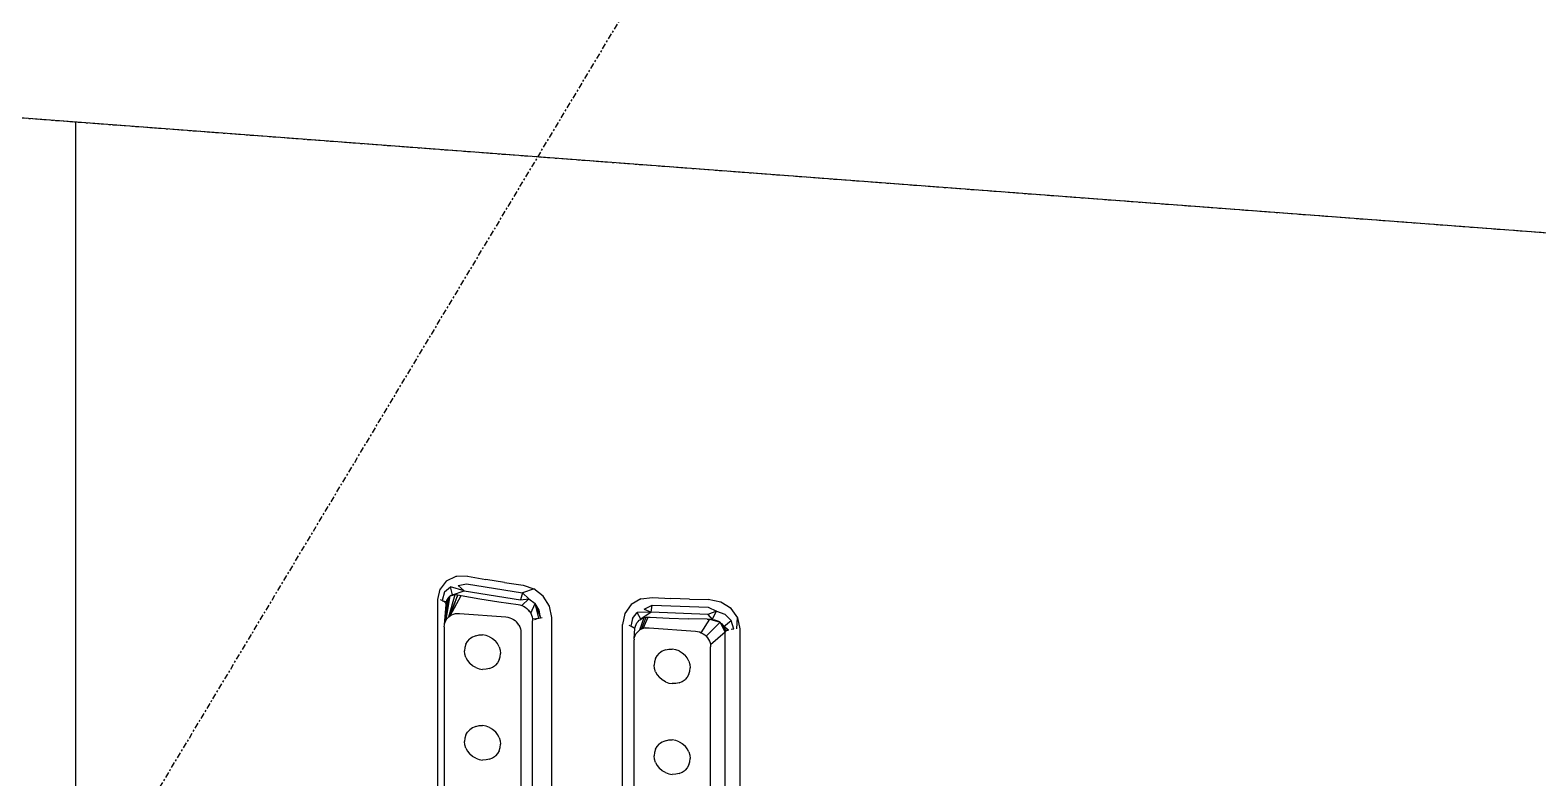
# Model space of a CAD drawing. Header units: millimetres. Extents: x -57554 to 16546, y 2142 to 98430.
# Drawn here: x -50431 to -49654, y 90956 to 91341 of the extents above; entities that cross this region are included whole.
import ezdxf

# ---------------------------------------------------------------- set-up
doc = ezdxf.new("R2010")
doc.units = ezdxf.units.MM
doc.linetypes.add('DXK_LINE_DOT3', pattern=[5.9187, 2.979, -0.9799, 0.9799, -0.9799])

msp = doc.modelspace()

# ---------------------------------------------------------------- linework, layer by layer
at = {"color": 1, "linetype": 'DXK_LINE_DOT3'}
for p, q in [((-50842.27, 90154.28), (-47832.87, 95170.38)), ((-57270.3, 91810.89), (-35732.03, 90188.91))]:
    msp.add_line(p, q, dxfattribs=at)
at = {"color": 2, "linetype": 'Continuous'}
for p, q in [((-50902.83, 91331.38), (-49435.61, 91220.89)), ((-50407.47, 91278.35), (-50407.47, 91294.07)), ((-50407.44, 90830.48), (-50407.47, 91294.07)), ((-50211.63, 91059.77), (-50216.6, 91057.34)), ((-50205.53, 91059.87), (-50211.63, 91059.77)), ((-50211.09, 91059.77), (-50211.63, 91059.77)), ((-50205.53, 91059.87), (-50196.07, 91058.23)), ((-50220.77, 91047.96), (-50219.72, 91053.17)), ((-50216.6, 91057.34), (-50219.72, 91053.17)), ((-50219.72, 91053.17), (-50219.42, 91053.58)), ((-50217.41, 91051.82), (-50218.55, 91047.33)), ((-50217.41, 91051.82), (-50214.33, 91054.5)), ((-50213.29, 91050.26), (-50214.33, 91054.5)), ((-50207.21, 91052.33), (-50214.33, 91054.5)), ((-50213.29, 91050.26), (-50207.21, 91052.33)), ((-50210.42, 91055.11), (-50206, 91055.93)), ((-50210.42, 91055.11), (-50207.21, 91052.33)), ((-50207.21, 91052.33), (-50178.15, 91047.71)), ((-50206, 91055.93), (-50177.18, 91051.34)), ((-50186.49, 91056.71), (-50196.07, 91058.23)), ((-50186.49, 91056.71), (-50176.8, 91055.3)), ((-50171.19, 91053.4), (-50177.18, 91051.34)), ((-50176.8, 91055.3), (-50171.25, 91053.44)), ((-50171.25, 91053.44), (-50171.19, 91053.4)), ((-50166.5, 91049.66), (-50171.25, 91053.44)), ((-50220.77, 90909.22), (-50220.77, 91047.96)), ((-50218.55, 91047.33), (-50219.53, 91047.67)), ((-50218.55, 91047.33), (-50216.41, 91046.71)), ((-50218.46, 91047.3), (-50217.61, 91046.87)), ((-50217.61, 91046.87), (-50216.41, 91046.71)), ((-50217.61, 91046.87), (-50216.99, 91046.39)), ((-50217.47, 91034.87), (-50216.54, 91045.36)), ((-50216.01, 91047.92), (-50217.27, 91035.81)), ((-50216.41, 91046.71), (-50216.99, 91046.39)), ((-50216.94, 91036.71), (-50215.35, 91048.94)), ((-50216.63, 91045.88), (-50216.41, 91046.71)), ((-50216.54, 91045.36), (-50216.01, 91047.92)), ((-50216.41, 91046.71), (-50216.54, 91045.36)), ((-50216.48, 91037.54), (-50214.44, 91049.73)), ((-50216.41, 91046.71), (-50216.01, 91047.92)), ((-50215.35, 91048.94), (-50216.01, 91047.92)), ((-50215.35, 91048.94), (-50214.44, 91049.73)), ((-50215.23, 91038.99), (-50211.94, 91050.49)), ((-50210.44, 91050.4), (-50215.23, 91038.99)), ((-50214.46, 91039.57), (-50210.44, 91050.4)), ((-50214.46, 91039.57), (-50208.86, 91049.98)), ((-50213.29, 91050.26), (-50214.44, 91049.73)), ((-50214.28, 91049.81), (-50211.94, 91050.49)), ((-50211.94, 91050.49), (-50213.29, 91050.26)), ((-50211.94, 91050.49), (-50210.44, 91050.4)), ((-50210.44, 91050.4), (-50208.86, 91049.98)), ((-50208.86, 91049.98), (-50199.19, 91048.31)), ((-50199.19, 91048.31), (-50189.4, 91046.75)), ((-50189.4, 91046.75), (-50179.49, 91045.32)), ((-50179.49, 91045.32), (-50178.51, 91045.13)), ((-50178.51, 91045.13), (-50177.54, 91044.83)), ((-50177.18, 91051.34), (-50178.15, 91047.71)), ((-50178.15, 91047.71), (-50173.87, 91048.27)), ((-50173.87, 91048.27), (-50177.54, 91044.83)), ((-50177.54, 91044.83), (-50176.62, 91044.41)), ((-50177.18, 91051.34), (-50173.87, 91048.27)), ((-50176.62, 91044.41), (-50175.73, 91043.89)), ((-50173.87, 91048.27), (-50170.67, 91045.79)), ((-50172.96, 91040.85), (-50170.67, 91045.79)), ((-50168.83, 91038.27), (-50170.67, 91045.79)), ((-50168.53, 91042.34), (-50170.67, 91045.79)), ((-50170.67, 91045.79), (-50167.96, 91038.44)), ((-50163.27, 91044.44), (-50166.5, 91049.66)), ((-50163.25, 91044.36), (-50163.27, 91044.44)), ((-50162.12, 91038.57), (-50163.27, 91044.44)), ((-50121.07, 91045.32), (-50124.42, 91040.75)), ((-50121.07, 91045.32), (-50121.1, 91045.28)), ((-50116.07, 91048.19), (-50121.07, 91045.32)), ((-50116.07, 91048.19), (-50110.2, 91048.97)), ((-50114.49, 91042.87), (-50110.35, 91044.99)), ((-50110.77, 91041.3), (-50110.35, 91044.99)), ((-50110.35, 91044.99), (-50081.4, 91043.91)), ((-50110.2, 91048.97), (-50100.62, 91048.5)), ((-50091, 91048.15), (-50100.62, 91048.5)), ((-50091, 91048.15), (-50081.36, 91047.9)), ((-50074.97, 91046.6), (-50081.36, 91047.9)), ((-50069.64, 91043.26), (-50074.97, 91046.6)), ((-50217.27, 91035.81), (-50216.94, 91036.71)), ((-50216.48, 91037.54), (-50216.94, 91036.71)), ((-50215.91, 91038.31), (-50216.48, 91037.54)), ((-50215.91, 91038.31), (-50215.23, 91038.99)), ((-50215.23, 91038.99), (-50214.46, 91039.57)), ((-50213.6, 91040.04), (-50214.46, 91039.57)), ((-50213.6, 91040.04), (-50212.68, 91040.4)), ((-50212.68, 91040.4), (-50211.7, 91040.64)), ((-50211.7, 91040.64), (-50210.69, 91040.75)), ((-50210.69, 91040.75), (-50209.66, 91040.74)), ((-50209.66, 91040.74), (-50185.83, 91038.94)), ((-50185.83, 91038.94), (-50184.8, 91038.8)), ((-50184.8, 91038.8), (-50183.78, 91038.54)), ((-50183.78, 91038.54), (-50182.81, 91038.15)), ((-50182.81, 91038.15), (-50181.88, 91037.65)), ((-50181.88, 91037.65), (-50181.03, 91037.05)), ((-50181.03, 91037.05), (-50180.25, 91036.35)), ((-50179.58, 91035.57), (-50180.25, 91036.35)), ((-50175.73, 91043.89), (-50174.91, 91043.26)), ((-50174.91, 91043.26), (-50174.17, 91042.54)), ((-50174.17, 91042.54), (-50174.13, 91042.49)), ((-50173.51, 91041.73), (-50174.14, 91042.5)), ((-50174.13, 91042.49), (-50173.51, 91041.73)), ((-50173.51, 91041.73), (-50172.96, 91040.85)), ((-50172.96, 91040.85), (-50172.52, 91039.92)), ((-50172.52, 91039.92), (-50172.21, 91038.95)), ((-50172.21, 91038.95), (-50172.03, 91037.94)), ((-50172.03, 91037.94), (-50168.83, 91038.27)), ((-50172.03, 91037.94), (-50171.98, 91036.93)), ((-50170.37, 91037.82), (-50172.03, 91037.94)), ((-50171.98, 90912.66), (-50171.98, 91036.93)), ((-50171.01, 91037.55), (-50170.37, 91037.82)), ((-50168.83, 91038.27), (-50170.37, 91037.82)), ((-50170.37, 91037.82), (-50169.64, 91038.06)), ((-50169.64, 91038.06), (-50168.83, 91038.27)), ((-50168.83, 91038.27), (-50167.96, 91038.44)), ((-50167.96, 91038.44), (-50168.53, 91042.34)), ((-50167.96, 91038.44), (-50167.03, 91038.57)), ((-50167.96, 91038.44), (-50167.88, 91038.45)), ((-50167.88, 91038.45), (-50167.03, 91038.57)), ((-50162.12, 90914.29), (-50162.12, 91038.57)), ((-50124.42, 91040.75), (-50125.61, 91035.09)), ((-50120.44, 91038.12), (-50121.26, 91034.18)), ((-50120.44, 91038.12), (-50118.02, 91041.18)), ((-50118.16, 91035.89), (-50117.59, 91036.64)), ((-50110.77, 91041.3), (-50118.02, 91041.18)), ((-50116.14, 91037.84), (-50118.02, 91041.18)), ((-50117.59, 91036.64), (-50116.93, 91037.28)), ((-50117.59, 91036.64), (-50116.93, 91037.27)), ((-50116.91, 91037.29), (-50115.29, 91038.28)), ((-50116.91, 91037.29), (-50116.14, 91037.84)), ((-50116.65, 91032.2), (-50114.37, 91038.6)), ((-50110.77, 91041.3), (-50116.14, 91037.84)), ((-50116.14, 91037.84), (-50115.29, 91038.28)), ((-50115.79, 91032.67), (-50113.4, 91038.81)), ((-50115.29, 91038.28), (-50114.37, 91038.6)), ((-50114.87, 91033.03), (-50112.4, 91038.89)), ((-50114.49, 91042.87), (-50110.77, 91041.3)), ((-50114.37, 91038.6), (-50113.4, 91038.81)), ((-50113.4, 91038.81), (-50112.4, 91038.89)), ((-50112.4, 91038.89), (-50111.37, 91038.84)), ((-50111.37, 91038.84), (-50101.57, 91038.37)), ((-50081.59, 91040.22), (-50110.77, 91041.3)), ((-50101.57, 91038.37), (-50091.74, 91038)), ((-50081.87, 91037.75), (-50091.74, 91038)), ((-50084.99, 91030.78), (-50080.62, 91037.78)), ((-50075.31, 91036.15), (-50082.44, 91028.99)), ((-50081.87, 91037.75), (-50080.62, 91037.78)), ((-50077.04, 91041.98), (-50081.59, 91040.22)), ((-50081.59, 91040.22), (-50079.41, 91037.69)), ((-50081.4, 91043.91), (-50077.04, 91041.98)), ((-50080.62, 91037.78), (-50075.31, 91036.15)), ((-50080.62, 91037.78), (-50079.41, 91037.69)), ((-50079.41, 91037.69), (-50077.04, 91041.98)), ((-50079.41, 91037.69), (-50078.24, 91037.47)), ((-50078.24, 91037.47), (-50077.14, 91037.13)), ((-50077.14, 91037.13), (-50076.13, 91036.66)), ((-50077.04, 91041.98), (-50072.78, 91040.34)), ((-50076.13, 91036.66), (-50075.31, 91036.15)), ((-50076.13, 91036.66), (-50075.41, 91036.22)), ((-50075.41, 91036.22), (-50075.22, 91036.1)), ((-50075.31, 91036.15), (-50075.22, 91036.1)), ((-50073.35, 91033.98), (-50069.63, 91037.03)), ((-50069.63, 91037.03), (-50072.78, 91040.34)), ((-50069.64, 91043.26), (-50070.01, 91043.49)), ((-50066.18, 91038.44), (-50069.64, 91043.26)), ((-50068.16, 91032.68), (-50069.63, 91037.03)), ((-50066.6, 91032.83), (-50066.35, 91038.67)), ((-50064.98, 91032.87), (-50066.18, 91038.44)), ((-50217.54, 91033.91), (-50217.47, 91034.87)), ((-50217.54, 91033.91), (-50217.54, 90896.9)), ((-50217.47, 91034.87), (-50217.27, 91035.81)), ((-50202.91, 91028.57), (-50204.31, 91027.57)), ((-50201.3, 91029.27), (-50202.91, 91028.57)), ((-50201.3, 91029.27), (-50199.56, 91029.64)), ((-50199.56, 91029.64), (-50197.74, 91029.68)), ((-50195.93, 91029.37), (-50197.74, 91029.68)), ((-50194.19, 91028.73), (-50195.93, 91029.37)), ((-50194.19, 91028.73), (-50192.58, 91027.79)), ((-50179, 91034.72), (-50179.58, 91035.57)), ((-50179, 91034.72), (-50178.55, 91033.82)), ((-50178.55, 91033.82), (-50178.22, 91032.87)), ((-50178.22, 91032.87), (-50178.02, 91031.9)), ((-50178.02, 91031.9), (-50177.95, 91030.93)), ((-50177.95, 91030.93), (-50177.95, 90906.4)), ((-50125.61, 90910.79), (-50125.61, 91035.09)), ((-50121.26, 91034.18), (-50122.25, 91034.54)), ((-50121.26, 91034.18), (-50119.16, 91033.21)), ((-50119.96, 91033.51), (-50120.64, 91033.9)), ((-50119.96, 91033.51), (-50119.16, 91033.21)), ((-50119.38, 91032.88), (-50119.96, 91033.51)), ((-50119.65, 91027.51), (-50119.16, 91033.21)), ((-50119.65, 91027.51), (-50119.45, 91028.45)), ((-50119.45, 91028.45), (-50119.12, 91029.34)), ((-50119.16, 91033.21), (-50119.38, 91032.88)), ((-50119.16, 91033.21), (-50118.95, 91034.17)), ((-50119.12, 91029.34), (-50118.67, 91030.18)), ((-50118.95, 91034.17), (-50118.62, 91035.07)), ((-50118.95, 91034.17), (-50118.63, 91035.04)), ((-50118.67, 91030.18), (-50118.1, 91030.94)), ((-50118.62, 91035.07), (-50118.16, 91035.89)), ((-50118.1, 91030.94), (-50117.42, 91031.62)), ((-50117.42, 91031.62), (-50116.65, 91032.2)), ((-50115.79, 91032.67), (-50116.65, 91032.2)), ((-50114.87, 91033.03), (-50115.79, 91032.67)), ((-50113.89, 91033.27), (-50114.87, 91033.03)), ((-50113.89, 91033.27), (-50112.88, 91033.38)), ((-50112.88, 91033.38), (-50111.85, 91033.37)), ((-50111.85, 91033.37), (-50088.01, 91031.58)), ((-50088.01, 91031.58), (-50086.98, 91031.43)), ((-50086.98, 91031.43), (-50085.97, 91031.17)), ((-50085.97, 91031.17), (-50084.99, 91030.78)), ((-50084.99, 91030.78), (-50084.07, 91030.29)), ((-50084.07, 91030.29), (-50083.21, 91029.68)), ((-50083.21, 91029.68), (-50082.44, 91028.99)), ((-50082.44, 91028.99), (-50081.76, 91028.21)), ((-50072.64, 91031.1), (-50080.2, 91024.54)), ((-50075.22, 91036.1), (-50072.64, 91031.1)), ((-50075.22, 91036.1), (-50074.44, 91035.43)), ((-50074.44, 91035.43), (-50073.79, 91034.69)), ((-50073.28, 91033.87), (-50073.79, 91034.69)), ((-50073.79, 91034.69), (-50073.35, 91033.98)), ((-50073.35, 91033.98), (-50073.28, 91033.87)), ((-50070.85, 91032.05), (-50073.35, 91033.98)), ((-50073.28, 91033.87), (-50072.91, 91032.99)), ((-50072.91, 91032.99), (-50072.7, 91032.06)), ((-50072.7, 91032.06), (-50072.64, 91031.1)), ((-50071.88, 91031.61), (-50072.7, 91032.06)), ((-50072.7, 91032.06), (-50070.85, 91032.05)), ((-50072.64, 90892.89), (-50072.64, 91031.1)), ((-50068.16, 91032.68), (-50069.6, 91032.41)), ((-50064.98, 90894.66), (-50064.98, 91032.87)), ((-50206.86, 91023.21), (-50207.04, 91021.49)), ((-50206.86, 91019.75), (-50207.04, 91021.49)), ((-50206.33, 91024.84), (-50206.86, 91023.21)), ((-50206.33, 91024.84), (-50205.47, 91026.31)), ((-50205.47, 91026.31), (-50204.31, 91027.57)), ((-50192.58, 91027.79), (-50191.17, 91026.58)), ((-50190.02, 91025.15), (-50191.17, 91026.58)), ((-50189.16, 91023.55), (-50190.02, 91025.15)), ((-50189.16, 91023.55), (-50188.63, 91021.84)), ((-50188.63, 91021.84), (-50188.45, 91020.09)), ((-50119.65, 91027.51), (-50119.72, 91026.54)), ((-50119.72, 91026.54), (-50119.72, 90902.02)), ((-50105.09, 91021.2), (-50106.5, 91020.2)), ((-50103.49, 91021.9), (-50105.09, 91021.2)), ((-50103.49, 91021.9), (-50101.74, 91022.28)), ((-50101.74, 91022.28), (-50099.93, 91022.31)), ((-50098.12, 91022), (-50099.93, 91022.31)), ((-50096.37, 91021.37), (-50098.12, 91022)), ((-50096.37, 91021.37), (-50094.77, 91020.42)), ((-50081.76, 91028.21), (-50081.19, 91027.36)), ((-50081.19, 91027.36), (-50080.74, 91026.45)), ((-50080.74, 91026.45), (-50080.4, 91025.5)), ((-50080.4, 91025.5), (-50080.2, 91024.54)), ((-50080.2, 91024.54), (-50080.14, 91023.56)), ((-50080.14, 90886.55), (-50080.14, 91023.56)), ((-50206.33, 91018.04), (-50206.86, 91019.75)), ((-50206.33, 91018.04), (-50205.47, 91016.44)), ((-50205.47, 91016.44), (-50204.31, 91015.01)), ((-50202.91, 91013.8), (-50204.31, 91015.01)), ((-50201.3, 91012.85), (-50202.91, 91013.8)), ((-50201.3, 91012.85), (-50199.56, 91012.22)), ((-50194.19, 91012.32), (-50192.58, 91013.02)), ((-50192.58, 91013.02), (-50191.17, 91014.02)), ((-50190.02, 91015.28), (-50191.17, 91014.02)), ((-50189.16, 91016.75), (-50190.02, 91015.28)), ((-50189.16, 91016.75), (-50188.63, 91018.37)), ((-50188.63, 91018.37), (-50188.45, 91020.09)), ((-50109.04, 91015.85), (-50109.22, 91014.13)), ((-50109.04, 91012.38), (-50109.22, 91014.13)), ((-50108.51, 91017.47), (-50109.04, 91015.85)), ((-50108.51, 91017.47), (-50107.66, 91018.94)), ((-50107.66, 91018.94), (-50106.5, 91020.2)), ((-50094.77, 91020.42), (-50093.36, 91019.21)), ((-50092.2, 91017.78), (-50093.36, 91019.21)), ((-50091.34, 91016.18), (-50092.2, 91017.78)), ((-50091.34, 91016.18), (-50090.82, 91014.47)), ((-50090.82, 91014.47), (-50090.64, 91012.73)), ((-50199.56, 91012.22), (-50197.74, 91011.91)), ((-50195.93, 91011.94), (-50197.74, 91011.91)), ((-50194.19, 91012.32), (-50195.93, 91011.94)), ((-50108.51, 91010.67), (-50109.04, 91012.38)), ((-50108.51, 91010.67), (-50107.66, 91009.07)), ((-50107.66, 91009.07), (-50106.5, 91007.64)), ((-50105.09, 91006.43), (-50106.5, 91007.64)), ((-50103.49, 91005.49), (-50105.09, 91006.43)), ((-50103.49, 91005.49), (-50101.74, 91004.85)), ((-50096.37, 91004.95), (-50094.77, 91005.65)), ((-50094.77, 91005.65), (-50093.36, 91006.65)), ((-50092.2, 91007.91), (-50093.36, 91006.65)), ((-50091.34, 91009.38), (-50092.2, 91007.91)), ((-50091.34, 91009.38), (-50090.82, 91011.01)), ((-50090.82, 91011.01), (-50090.64, 91012.73)), ((-50101.74, 91004.85), (-50099.93, 91004.54)), ((-50098.12, 91004.58), (-50099.93, 91004.54)), ((-50096.37, 91004.95), (-50098.12, 91004.58)), ((-50202.91, 90981.81), (-50204.31, 90980.81)), ((-50201.3, 90982.51), (-50202.91, 90981.81)), ((-50201.3, 90982.51), (-50199.56, 90982.89)), ((-50199.56, 90982.89), (-50197.74, 90982.92)), ((-50195.93, 90982.61), (-50197.74, 90982.92)), ((-50194.19, 90981.98), (-50195.93, 90982.61)), ((-50194.19, 90981.98), (-50192.58, 90981.03)), ((-50206.86, 90976.46), (-50207.04, 90974.74)), ((-50206.86, 90972.99), (-50207.04, 90974.74)), ((-50206.33, 90978.08), (-50206.86, 90976.46)), ((-50206.33, 90978.08), (-50205.47, 90979.55)), ((-50205.47, 90979.55), (-50204.31, 90980.81)), ((-50192.58, 90981.03), (-50191.17, 90979.82)), ((-50190.02, 90978.39), (-50191.17, 90979.82)), ((-50189.16, 90976.79), (-50190.02, 90978.39)), ((-50189.16, 90976.79), (-50188.63, 90975.08)), ((-50188.63, 90975.08), (-50188.45, 90973.34)), ((-50105.09, 90974.45), (-50106.5, 90973.45)), ((-50103.49, 90975.15), (-50105.09, 90974.45)), ((-50103.49, 90975.15), (-50101.74, 90975.52)), ((-50101.74, 90975.52), (-50099.93, 90975.55)), ((-50098.12, 90975.25), (-50099.93, 90975.55)), ((-50096.37, 90974.61), (-50098.12, 90975.25)), ((-50096.37, 90974.61), (-50094.77, 90973.67)), ((-50206.33, 90971.28), (-50206.86, 90972.99)), ((-50206.33, 90971.28), (-50205.47, 90969.68)), ((-50205.47, 90969.68), (-50204.31, 90968.25)), ((-50202.91, 90967.04), (-50204.31, 90968.25)), ((-50201.3, 90966.1), (-50202.91, 90967.04)), ((-50194.19, 90965.56), (-50192.58, 90966.26)), ((-50192.58, 90966.26), (-50191.17, 90967.26)), ((-50190.02, 90968.52), (-50191.17, 90967.26)), ((-50189.16, 90969.99), (-50190.02, 90968.52)), ((-50189.16, 90969.99), (-50188.63, 90971.62)), ((-50188.63, 90971.62), (-50188.45, 90973.34)), ((-50109.04, 90969.09), (-50109.22, 90967.37)), ((-50109.04, 90965.62), (-50109.22, 90967.37)), ((-50108.51, 90970.72), (-50109.04, 90969.09)), ((-50108.51, 90970.72), (-50107.66, 90972.19)), ((-50107.66, 90972.19), (-50106.5, 90973.45)), ((-50094.77, 90973.67), (-50093.36, 90972.46)), ((-50092.2, 90971.02), (-50093.36, 90972.46)), ((-50091.34, 90969.42), (-50092.2, 90971.02)), ((-50091.34, 90969.42), (-50090.82, 90967.72)), ((-50090.82, 90967.72), (-50090.64, 90965.97)), ((-50201.3, 90966.1), (-50199.56, 90965.46)), ((-50199.56, 90965.46), (-50197.74, 90965.15)), ((-50195.93, 90965.19), (-50197.74, 90965.15)), ((-50194.19, 90965.56), (-50195.93, 90965.19)), ((-50108.51, 90963.92), (-50109.04, 90965.62)), ((-50108.51, 90963.92), (-50107.66, 90962.32)), ((-50107.66, 90962.32), (-50106.5, 90960.88)), ((-50105.09, 90959.67), (-50106.5, 90960.88)), ((-50103.49, 90958.73), (-50105.09, 90959.67)), ((-50103.49, 90958.73), (-50101.74, 90958.09)), ((-50096.37, 90958.2), (-50094.77, 90958.89)), ((-50094.77, 90958.89), (-50093.36, 90959.89)), ((-50092.2, 90961.15), (-50093.36, 90959.89)), ((-50091.34, 90962.62), (-50092.2, 90961.15)), ((-50091.34, 90962.62), (-50090.82, 90964.25)), ((-50090.82, 90964.25), (-50090.64, 90965.97)), ((-50101.74, 90958.09), (-50099.93, 90957.79)), ((-50098.12, 90957.82), (-50099.93, 90957.79)), ((-50096.37, 90958.2), (-50098.12, 90957.82))]:
    msp.add_line(p, q, dxfattribs=at)

doc.saveas('drawing.dxf')
